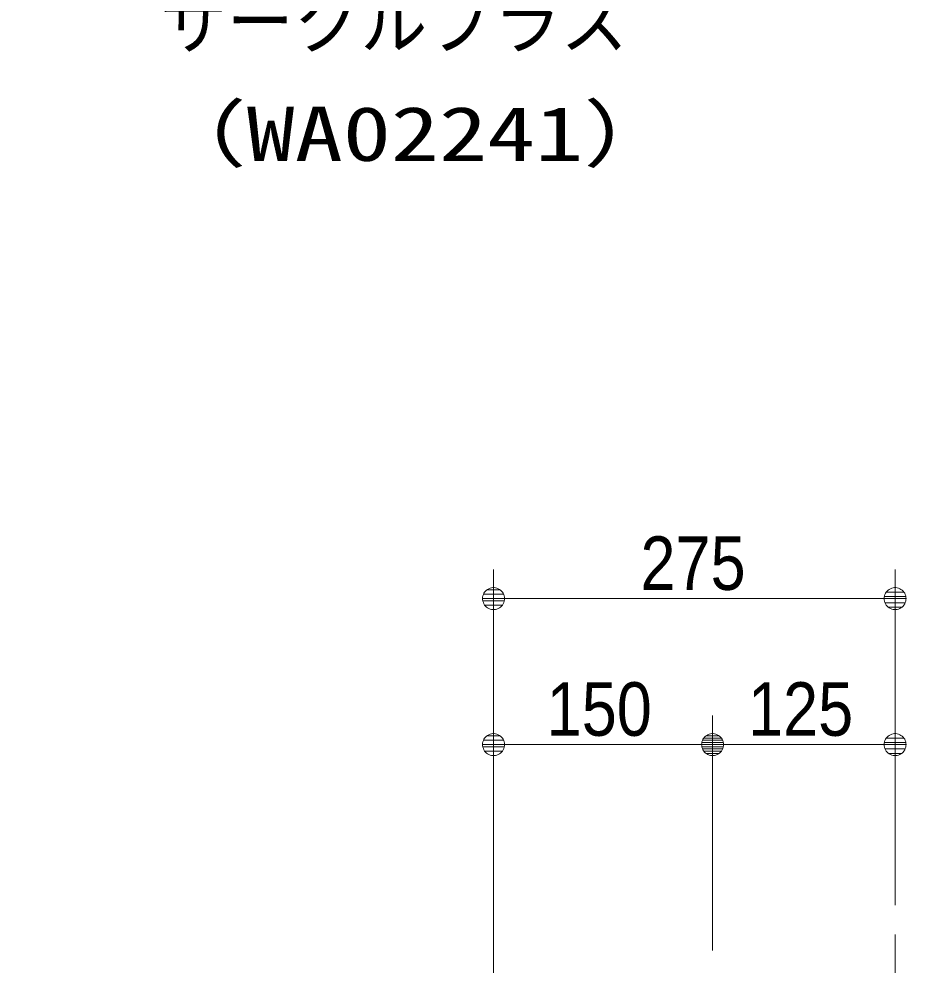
# Model space of a CAD drawing. Units: millimetres, scale not verified. Extents: x -6062 to 6062, y -3045 to 3045.
# Drawn here: x -4588 to -3980, y 539 to 1187 of the extents above; entities that cross this region are included whole.
import ezdxf
from ezdxf.enums import TextEntityAlignment as Align

# ---------------------------------------------------------------- set-up
doc = ezdxf.new("R2010")
doc.units = ezdxf.units.MM
doc.header["$LTSCALE"] = 20
doc.linetypes.add('CHAIN1', pattern=[8, 5, -1, 1, -1])
doc.linetypes.add('DASHED1', pattern=[1.8, 1.2, -0.6])
for name, color, linetype, lineweight in [('0-0_1図面枠', 7, 'Continuous', 9), ('0-1_2寸法-1', 7, 'Continuous', 9), ('0-2_0', 7, 'Continuous', 9), ('0-3_5ボウル・キャビネット', 7, 'Continuous', 9)]:
    doc.layers.add(name, color=color, linetype=linetype, lineweight=lineweight)
doc.styles.add('ＭＳ ゴシック', font='')
doc.styles.add('ＭＳ Ｐゴシック', font='')
doc.styles.get('ＭＳ ゴシック').set_extended_font_data('MS Gothic')
doc.styles.get('ＭＳ Ｐゴシック').set_extended_font_data('MS PGothic')

# ---------------------------------------------------------------- blocks, each defined once
blk = doc.blocks.new('_Dot')
at = {"layer": '0-2_0'}
for p, q in [((-10, 0), (-20, 0)), ((9.78, 2), (-9.78, 2)), ((7.99, 6), (-7.99, 6)), ((9.16, -3.98), (-9.16, -3.98)), ((6, -7.98), (-6, -7.98))]:
    blk.add_line(p, q, dxfattribs=at)
for points in [[(10, 0), (9.92, 1.25), (9.69, 2.49), (9.3, 3.68), (8.76, 4.82), (8.09, 5.88), (7.29, 6.85), (6.37, 7.71), (5.36, 8.44), (4.26, 9.05), (3.09, 9.51), (1.87, 9.82), (0.63, 9.98), (-0.63, 9.98), (-1.87, 9.82), (-3.09, 9.51), (-4.26, 9.05), (-5.36, 8.44), (-6.37, 7.71), (-7.29, 6.85), (-8.09, 5.88), (-8.76, 4.82), (-9.3, 3.68), (-9.69, 2.49), (-9.92, 1.25), (-10, 0), (0, 0)], [(-10, 0), (-9.92, -1.25), (-9.69, -2.49), (-9.3, -3.68), (-8.76, -4.82), (-8.09, -5.88), (-7.29, -6.85), (-6.37, -7.71), (-5.36, -8.44), (-4.26, -9.05), (-3.09, -9.51), (-1.87, -9.82), (-0.63, -9.98), (0.63, -9.98), (1.87, -9.82), (3.09, -9.51), (4.26, -9.05), (5.36, -8.44), (6.37, -7.71), (7.29, -6.85), (8.09, -5.88), (8.76, -4.82), (9.3, -3.68), (9.69, -2.49), (9.92, -1.25), (10, 0), (0, 0)]]:
    blk.add_lwpolyline(points, close=True, dxfattribs=at)
blk = doc.blocks.new('グループ-18')
at = {"layer": '0-3_5ボウル・キャビネット', "linetype": 'CHAIN1'}
for p, q in [((-52960, 3900), (-53360, 2320)), ((-52500, 4000), (-52900, 3000)), ((-52960, 800), (-53360, -780)), ((-52900, -1480), (-52580, -280)), ((-52960, -1060), (-53360, -2640)), ((-52960, -4160), (-53360, -5740))]:
    blk.add_line(p, q, dxfattribs=at)
at = {"layer": '0-3_5ボウル・キャビネット', "linetype": 'DASHED1'}
blk.add_line((-44360, 4000), (-44360, -5500), dxfattribs=at)
at = {"layer": '0-3_5ボウル・キャビネット'}
for points in [[(-54000, 5000), (-44000, 5000), (-44000, 4000), (-54000, 4000)], [(-53960, 3900), (-53360, 3900), (-53360, 3560), (-53960, 3560)], [(-53300, 4000), (-44000, 4000), (-44000, -5800), (-53300, -5800)], [(-53960, 3280), (-53360, 3280), (-53360, 2940), (-53960, 2940)], [(-53960, 2660), (-53360, 2660), (-53360, 2320), (-53960, 2320)], [(-53960, 2040), (-53360, 2040), (-53360, 1700), (-53960, 1700)], [(-53960, 1420), (-53360, 1420), (-53360, 1080), (-53960, 1080)], [(-53960, 800), (-53360, 800), (-53360, 460), (-53960, 460)], [(-53960, 180), (-53360, 180), (-53360, -160), (-53960, -160)], [(-53960, -440), (-53360, -440), (-53360, -780), (-53960, -780)], [(-53960, -1060), (-53360, -1060), (-53360, -1400), (-53960, -1400)], [(-53960, -1680), (-53360, -1680), (-53360, -2020), (-53960, -2020)], [(-53960, -2300), (-53360, -2300), (-53360, -2640), (-53960, -2640)], [(-53960, -2920), (-53360, -2920), (-53360, -3260), (-53960, -3260)], [(-53960, -3540), (-53360, -3540), (-53360, -3880), (-53960, -3880)], [(-53960, -4160), (-53360, -4160), (-53360, -4500), (-53960, -4500)], [(-53960, -4780), (-53360, -4780), (-53360, -5120), (-53960, -5120)], [(-53960, -5400), (-53360, -5400), (-53360, -5740), (-53960, -5740)], [(-52650, -5800), (-51950, -5800), (-51950, -8800), (-52650, -8800)], [(-44950, -5800), (-44250, -5800), (-44250, -8800), (-44950, -8800)]]:
    blk.add_lwpolyline(points, close=True, dxfattribs=at)
at = {"layer": '0-3_5ボウル・キャビネット', "linetype": 'DASHED1'}
for points in [[(-53360, 3900), (-52960, 3900), (-52960, -780), (-53360, -780)], [(-53360, 3900), (-52960, 3900), (-52960, 2320), (-53360, 2320)], [(-52900, 4000), (-52500, 4000), (-52500, 3000), (-52900, 3000)], [(-52960, 2620), (-45060, 2620), (-45060, -80), (-52960, -80)], [(-51460, 2620), (-51160, 2620), (-51160, -80), (-51460, -80)], [(-45360, 2620), (-45060, 2620), (-45060, -80), (-45360, -80)], [(-53360, 800), (-52960, 800), (-52960, -780), (-53360, -780)], [(-52900, -280), (-52580, -280), (-52580, -1480), (-52900, -1480)], [(-53360, -1060), (-52960, -1060), (-52960, -5740), (-53360, -5740)], [(-53360, -1060), (-52960, -1060), (-52960, -2640), (-53360, -2640)], [(-52960, -2340), (-45060, -2340), (-45060, -5040), (-52960, -5040)], [(-48460, -2340), (-48160, -2340), (-48160, -5040), (-48460, -5040)], [(-45360, -2340), (-45060, -2340), (-45060, -5040), (-45360, -5040)], [(-53360, -4160), (-52960, -4160), (-52960, -5740), (-53360, -5740)]]:
    blk.add_lwpolyline(points, close=True, dxfattribs=at)
at = {"layer": '0-3_5ボウル・キャビネット'}
for points in [[(-54400, 3500), (-53360, 3500), (-53360, 3340), (-54400, 3340)], [(-54400, -1460), (-53360, -1460), (-53360, -1620), (-54400, -1620)]]:
    blk.add_lwpolyline(points, dxfattribs=at)
at = {"layer": '0-3_5ボウル・キャビネット', "linetype": 'DASHED1'}
blk.add_lwpolyline([(-44000, -5500), (-52900, -5500), (-52900, -5800)], dxfattribs=at)
at = {"layer": '0-3_5ボウル・キャビネット'}
for centre in [(-54460, 3420), (-54460, -1540)]:
    blk.add_circle(centre, 100, dxfattribs=at)
blk = doc.blocks.new('グループ-19')
at = {"layer": '0-3_5ボウル・キャビネット'}
blk.add_lwpolyline([(-56000, -8800), (-44000, -8800), (-44000, 11200)], dxfattribs=at)
blk.add_blockref('グループ-18', (0, 0), dxfattribs=at)

msp = doc.modelspace()

# ---------------------------------------------------------------- linework, layer by layer
at = {"layer": '0-1_2寸法-1'}
for p, q in [((-4262.5, 710), (-4262.5, 810)), ((-3987.5, 710), (-3987.5, 810)), ((-4247.49, 790), (-4002.51, 790)), ((-4262.5, 476), (-4262.5, 710)), ((-4112.5, 549), (-4112.5, 710)), ((-4112.5, 549), (-4112.5, 710)), ((-3987.5, 580), (-3987.5, 710)), ((-4127.51, 690), (-4247.49, 690)), ((-4097.49, 690), (-4002.51, 690))]:
    msp.add_line(p, q, dxfattribs=at)

# ---------------------------------------------------------------- block references
at = {"layer": '0-1_2寸法-1', "xscale": 0.7503418, "yscale": 0.7503418, "rotation": 180}
for p in [(-4262.5, 790), (-4262.5, 690), (-4112.5, 690)]:
    msp.add_blockref('_Dot', p, dxfattribs=at)
at = {"layer": '0-1_2寸法-1', "xscale": 0.7503418, "yscale": 0.7503418}
for p in [(-3987.5, 790), (-4112.5, 690), (-3987.5, 690)]:
    msp.add_blockref('_Dot', p, dxfattribs=at)
at = {"layer": '0-3_5ボウル・キャビネット', "xscale": 0.05, "yscale": 0.05}
msp.add_blockref('グループ-19', (-1787.5, 0), dxfattribs=at)

# ---------------------------------------------------------------- texts
at = {"layer": '0-0_1図面枠', "style": 'ＭＳ ゴシック'}
for s, width, p in [('サークルプラス', 0.9, (-4490.79, 1155.67)), ('（WA02241）', 1.3, (-4497.59, 1078.56))]:
    msp.add_text(s, height=37.24, dxfattribs=dict(at, width=width)).set_placement(p, align=Align.BOTTOM_LEFT)
at = {"layer": '0-1_2寸法-1', "style": 'ＭＳ Ｐゴシック', "width": 0.9}
for s, p in [('275', (-4161.89, 784.94)), ('150', (-4226.11, 685.04)), ('125', (-4088.22, 685.04))]:
    msp.add_text(s, height=36.66, dxfattribs=at).set_placement(p, align=Align.BOTTOM_LEFT)

doc.saveas('drawing.dxf')
